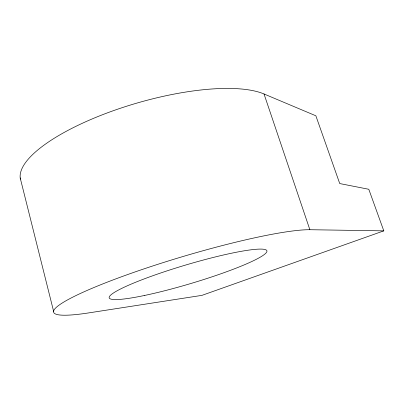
<?xml version="1.0" encoding="UTF-8"?>
<svg xmlns="http://www.w3.org/2000/svg" width="404" height="404" viewBox="0 0 404 404"><rect width="100%" height="100%" fill="white"/><g stroke="black" fill="none" stroke-linecap="round" stroke-linejoin="round"><path stroke-width="0.61" d="M383.8 230.861L201.95 295.364L88.915 312.868A138.92 16.402 -16.6 0 1 115.069 279.164A138.92 16.402 -16.6 0 1 309.863 229.714L383.8 230.861L368.791 189.274L339.734 183.562L315.862 115.791L264.024 93.975A133.315 41.531 -16.2 0 0 115.261 110.014A133.315 41.531 -16.2 0 0 20.407 179.159M264.024 93.975L309.863 229.714M20.2 177.927L53.651 311.474M144.238 295.521A82.275 9.59 -16.6 0 0 266.827 251.778A82.275 9.59 -16.6 0 0 153.298 275.563A82.275 9.59 -16.6 0 0 144.238 295.521"/></g></svg>
